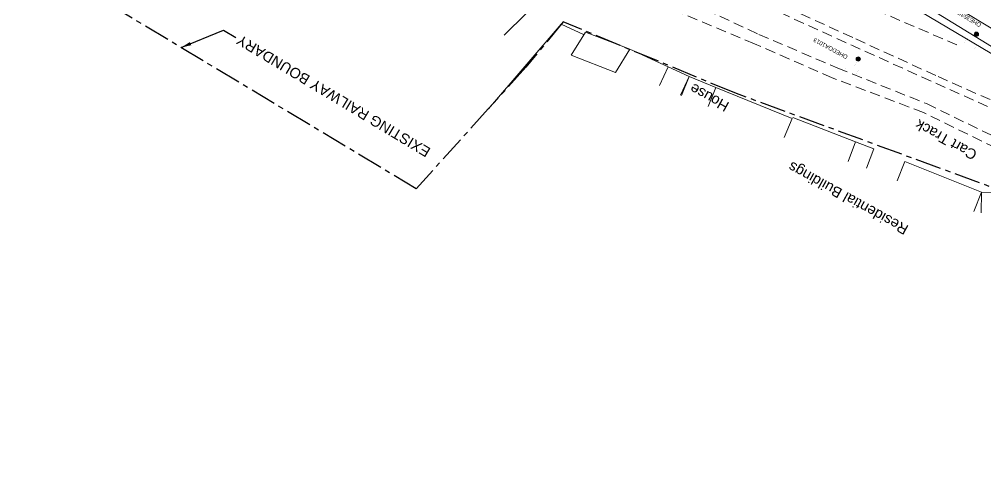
# Model space of a CAD drawing. Header units: metres. Extents: x 593168 to 611286, y 3401475 to 3412398.
# Drawn here: x 599823 to 600056.3, y 3408114 to 3408226.4 of the extents above; entities that cross this region are included whole.
import ezdxf
from ezdxf.enums import TextEntityAlignment as Align

# ---------------------------------------------------------------- set-up
doc = ezdxf.new("R2010")
doc.units = ezdxf.units.M
doc.header["$MEASUREMENT"] = 0
doc.linetypes.add('CENTER', pattern=[2, 1.25, -0.25, 0.25, -0.25])
doc.linetypes.add('DASHED', pattern=[0.75, 0.5, -0.25])
for name, color, linetype, lineweight in [('Cart Track', 34, 'Continuous', 0), ('Compound Wall', 251, 'Continuous', 0), ('Existing IR Track', 7, 'Continuous', 0), ('Grill', 251, 'Continuous', 0), ('OHE MAST', 8, 'Continuous', 0), ('OHE MAST TEXT', 8, 'Continuous', 0), ('Platform', 7, 'Continuous', 0), ('Residential Building Pucca', 251, 'Continuous', 0), ('Residential Building Semipucca', 251, 'Continuous', 0), ('Subroad Edge', 34, 'Continuous', 0), ('Text1', 251, 'Continuous', 0)]:
    doc.layers.add(name, color=color, linetype=linetype, lineweight=lineweight)
doc.layers.add('Existing Railway Boundary', color=7, linetype='CENTER')
doc.styles.get("Standard").update_dxf_attribs({"font": 'arial.ttf'})
doc.dimstyles.new('ISO-25', dxfattribs={"dimtxt": 2.5, "dimasz": 2.5, "dimexe": 1.25, "dimexo": 0.625, "dimtad": 1, "dimtxsty": 'Standard', "dimcen": 2.5, "dimadec": 0, "dimazin": 0, "dimtfac": 1, "dimtmove": 0, "dimatfit": 3, "dimfxl": 1, "dimarcsym": 0})

# ---------------------------------------------------------------- blocks, each defined once
blk = doc.blocks.new('OHE MAST')
h = blk.add_hatch(color=256)
h.dxf.hatch_style = 1
edge = h.paths.add_edge_path()
edge.add_arc((0, 0), 0.514, 0, 360)
at = {"const_width": 0.01}
for points in [[(1.5, 3.5), (1.5, 2), (-1.5, 2), (-1.5, 3.5)], [(0, 2), (0, 0)]]:
    blk.add_lwpolyline(points, dxfattribs=at)
blk.add_circle((0, 0), 0.514)

msp = doc.modelspace()

# ---------------------------------------------------------------- linework, layer by layer
at = {"layer": 'Cart Track', "color": 88, "linetype": 'DASHED', "ltscale": 5}
for points in [[(599852.7061, 3408297.8643), (599871.152, 3408289.8984), (599889.0437, 3408280.2215), (599906.1904, 3408270.603), (599924.6307, 3408260.3524), (599946.3257, 3408250.3366), (599964.9164, 3408239.7199), (600001.5665, 3408222.7369), (600020.6056, 3408214.6003), (600042.0157, 3408206.0129), (600066.5117, 3408194.1351), (600081.1976, 3408185.9946), (600086.722, 3408179.2522), (600088.6533, 3408172.7205)], [(600083.6553, 3408174.315), (600083.6771, 3408178.7988), (600081.739, 3408180.2812), (600079.8056, 3408184.2276), (600065.5097, 3408192.018), (600041.3301, 3408203.8629), (600019.2404, 3408212.2648), (600000.5271, 3408220.4648), (599981.0368, 3408228.6182), (599963.7365, 3408237.5181), (599945.1664, 3408248.4359), (599923.4202, 3408257.9119), (599904.3045, 3408267.8845), (599887.301, 3408277.0604), (599870.2837, 3408287.4912), (599851.0044, 3408294.7496)]]:
    msp.add_lwpolyline(points, dxfattribs=at)
at = {"layer": 'Compound Wall'}
for points in [[(599950.7216, 3408233.1092, 259.55), (599940.0322, 3408222.5578, 258.9152)], [(599959.2558, 3408222.7189, 261.3515), (599953.7997, 3408225.1726, 260.8027), (599936.2634, 3408204.7596, 258.9152)], [(599979.692, 3408214.8951, 262.3332), (599970.4084, 3408219.123, 260.3988)], [(600009.7408, 3408202.6826, 262.4222), (600024.9405, 3408196.7533, 260.3308)]]:
    msp.add_polyline3d(points, dxfattribs=at)
at = {"layer": 'Existing IR Track', "color": 0, "linetype": 'DASHED', "ltscale": 5, "flags": 128}
msp.add_lwpolyline([(600300.9941, 3408082.3917), (600280.6872, 3408091.1888), (600278.194, 3408092.197), (600275.4645, 3408093.2597), (600259.8356, 3408100.2013), (600244.9725, 3408108.5287), (600217.7499, 3408124.797), (600195.4514, 3408138.2511), (600177.9328, 3408148.4846), (600159.1489, 3408158.3834), (600139.3863, 3408168.0445), (600121.5005, 3408176.271), (600103.4945, 3408184.3792), (600085.5503, 3408192.4555), (600068.2262, 3408200.1721), (600044.0212, 3408211.0553), (600024.1862, 3408220.0175), (600004.0911, 3408229.1691), (599986.1424, 3408237.2709), (599968.0807, 3408245.4461), (599948.2324, 3408254.4952), (599909.4774, 3408276.0415), (599891.8619, 3408285.7167), (599873.0778, 3408294.3827), (599855.3291, 3408302.1459), (599838.3999, 3408309.725), (599821.0558, 3408317.7999), (599803.6602, 3408326.1886), (599786.4958, 3408334.8279), (599768.6698, 3408343.7482), (599750.442, 3408353.5777), (599744.6879, 3408357.0053), (599724.0956, 3408370.2137), (599704.7053, 3408384.0115), (599686.8914, 3408399.2996), (599669.2958, 3408416.597), (599652.1152, 3408433.2776), (599635.9553, 3408446.7247), (599620.8413, 3408457.3073), (599602.7895, 3408468.5208), (599565.5836, 3408490.2766), (599549.4534, 3408499.7086), (599533.478, 3408508.9593), (599491.1348, 3408533.6096)], dxfattribs=at)
at = {"layer": 'Existing Railway Boundary', "ltscale": 5}
for points in [[(599936.2222, 3408204.7154), (599918.8408, 3408185.4773), (599771.2804, 3408274.0123), (599785.0232, 3408302.5983), (599708.5849, 3408348.2622), (599593.7586, 3408416.8589), (599615.059, 3408451.9179), (599554.734, 3408488.0427), (599482.8847, 3408531.0687), (599453.6679, 3408548.5649), (599424.7618, 3408565.8749)], [(601317.2433, 3407450.7097), (601224.899, 3407507.0908), (601103.8361, 3407576.9037), (601076.3041, 3407593.1922), (601027.0445, 3407622.1279), (600800.8989, 3407757.7565), (600729.53, 3407800.2216), (600590.7896, 3407882.7312), (600531.0891, 3407918.878), (600526.2178, 3407921.6024), (600502.3694, 3407935.4788), (600422.2553, 3407983.1065), (600376.8527, 3408011.2163), (600345.4847, 3408028.7629), (600315.7213, 3408046.6622), (600129.9447, 3408159.317), (599995.7813, 3408208.5798), (599954.336, 3408225.7264), (599945.3157, 3408214.7803), (599936.2222, 3408204.7154)]]:
    msp.add_lwpolyline(points, dxfattribs=at)
at = {"layer": 'Grill'}
msp.add_polyline3d([(600030.3909, 3408234.3713, 261.6484), (600126.7606, 3408177.2639, 260.1859)], dxfattribs=at)
at = {"layer": 'Platform'}
for points in [[(600070.069, 3408216.7706, 260.1939), (600051.801, 3408227.7523, 260.2358), (600038.5549, 3408235.8179, 260.2378), (600034.4044, 3408238.2742, 260.7247), (600016.1433, 3408249.1622, 260.8147), (599997.0668, 3408260.6176, 260.8307), (599978.7096, 3408271.5653, 260.8587), (599959.7992, 3408282.914, 260.9266), (599942.5332, 3408293.2334, 260.9636), (599924.1527, 3408304.235, 261.0176), (599906.8769, 3408314.5445, 261.0186), (599889.1216, 3408325.2117, 260.8937), (599872.2465, 3408335.3247, 260.9366), (599856.1019, 3408345.0004, 260.9466), (599839.9244, 3408354.6032, 260.9836), (599824.3736, 3408363.9103, 261.0126), (599807.6674, 3408373.9131, 261.0426)], [(599791.5214, 3408372.7064, 261.0526), (600027.1784, 3408233.9117, 260.6147), (600030.5868, 3408236.4578, 260.7167), (600032.695, 3408235.2338, 260.6967), (600036.5866, 3408232.842, 260.2958), (600126.6597, 3408177.5963, 260.0759)]]:
    msp.add_polyline3d(points, dxfattribs=at)
at = {"layer": 'Residential Building Pucca'}
for points in [[(599977.5806, 3408210.3934, 262.3382), (599979.6744, 3408214.9323, 262.3382), (599984.7489, 3408212.5914, 262.6301), (599982.6551, 3408208.0525, 262.6301)], [(599982.849, 3408207.968, 262.6301), (599984.7489, 3408212.5914, 262.6301), (599991.1911, 3408209.9441, 262.6831), (599989.2912, 3408205.3207, 262.6831)], [(599989.2996, 3408205.3173, 262.6831), (599991.1911, 3408209.9441, 262.6831), (600009.5896, 3408202.4226, 262.4152), (600007.6981, 3408197.7957, 262.4152)], [(600034.9321, 3408187.3905, 262.2313), (600036.7852, 3408192.0328, 262.2313), (600055.314, 3408184.6364, 262.0183), (600053.4608, 3408179.9941, 262.0183)], [(600055.2115, 3408179.6354, 261.7774), (600055.3146, 3408184.6329, 261.7774), (600065.6445, 3408184.4197, 260.7657), (600065.5413, 3408179.4222, 260.7657)]]:
    msp.add_polyline3d(points, dxfattribs=at)
at = {"layer": 'Residential Building Semipucca'}
msp.add_polyline3d([(599956.2515, 3408217.6899, 262.2123), (599959.6783, 3408223.2639, 261.9563), (599970.4084, 3408219.123, 260.3988), (599966.9789, 3408213.5447, 260.3988)], close=True, dxfattribs=at)
msp.add_polyline3d([(600023.1739, 3408192.0752, 260.3308), (600024.9406, 3408196.7511, 260.3308), (600029.3148, 3408195.0984, 259.1102), (600027.5482, 3408190.4225, 259.1102)], dxfattribs=at)
at = {"layer": 'Subroad Edge', "color": 88, "linetype": 'DASHED', "ltscale": 5}
for points in [[(599653.1923, 3408434.5979), (599670.6024, 3408417.7067), (599688.1402, 3408400.492), (599705.8306, 3408385.4417), (599724.9523, 3408371.7078), (599745.5138, 3408358.5758), (599751.3492, 3408355.0681), (599769.811, 3408345.1553), (599787.139, 3408336.3207), (599804.4827, 3408327.679), (599821.7808, 3408319.2767), (599839.1261, 3408311.263), (599856.1127, 3408303.6808), (599873.8573, 3408295.8708), (599892.3106, 3408287.3395), (599910.3576, 3408277.4962), (599928.2015, 3408267.0062), (599948.9168, 3408256.1135), (599968.7554, 3408246.9897), (599985.6796, 3408239.3027), (600004.8971, 3408230.7789), (600024.9629, 3408221.6383), (600044.8455, 3408212.5301), (600069.0408, 3408201.8584)], [(600049.3994, 3408220.1904), (600028.3482, 3408229.2326), (600008.4239, 3408237.6507), (599990.5914, 3408248.3485), (599974.0642, 3408257.6571), (599954.1576, 3408267.5291), (599934.1973, 3408278.0699), (599915.9944, 3408288.7348), (599897.2797, 3408297.4988), (599890.4528, 3408298.448), (599877.954, 3408304.6935), (599860.7071, 3408312.4488), (599844.1702, 3408321.5161), (599827.2165, 3408331.5522), (599812.957, 3408340.7218)]]:
    msp.add_lwpolyline(points, dxfattribs=at)

# ---------------------------------------------------------------- block references
at = {"layer": 'OHE MAST', "rotation": 149.0208306544456}
for p in [(600054.0928, 3408222.7764), (600025.573, 3408216.7855)]:
    msp.add_blockref('OHE MAST', p, dxfattribs=at)

# ---------------------------------------------------------------- texts
at = {"layer": 'Cart Track', "color": 88}
msp.add_text('Cart Track', height=2.5, rotation=151.044359, dxfattribs=at).set_placement((600054.5096, 3408194.4153, 156.3202))
at = {"layer": 'Existing Railway Boundary', "linetype": 'Continuous', "ltscale": 5}
msp.add_text('EXISTING RAILWAY BOUNDARY', height=2.5, rotation=149, dxfattribs=at).set_placement((599876.4521, 3408222.7665, 872.2124), align=Align.RIGHT)
at = {"layer": 'OHE MAST TEXT'}
for s, rotation, p in [('OHE353/3', 149, (600055.3622, 3408225.2596, 267.976)), ('OHEDOA1013', 151.685425, (600023.1602, 3408217.5896, 263.111))]:
    msp.add_text(s, height=1, rotation=rotation, dxfattribs=at).set_placement(p)
at = {"layer": 'Text1'}
for s, p in [('House', (599994.6145, 3408206.1264, 156.3202)), ('House', (599994.6145, 3408206.1264, 156.3202)), ('Residential Buildings', (600037.9133, 3408176.3997, 156.3202)), ('Residential Buildings', (600037.9133, 3408176.3997, 156.3202))]:
    msp.add_text(s, height=2.5, rotation=151.044359, dxfattribs=at).set_placement(p)

# ---------------------------------------------------------------- leaders
at = {"layer": 'Existing Railway Boundary', "linetype": 'Continuous', "lineweight": 0, "ltscale": 5}
msp.add_leader([(599862.0409, 3408219.5568, 1130.7085), (599872.3159, 3408223.7502, 1130.7085), (599875.275, 3408221.9677, 1130.7085)], dimstyle='ISO-25', override={"dimtxt": 3, "dimasz": 2.5, "dimgap": 0.625, "dimtad": 0, "dimdec": 3, "dimzin": 2, "dimtdec": 3}, dxfattribs=at)

doc.saveas('drawing.dxf')
